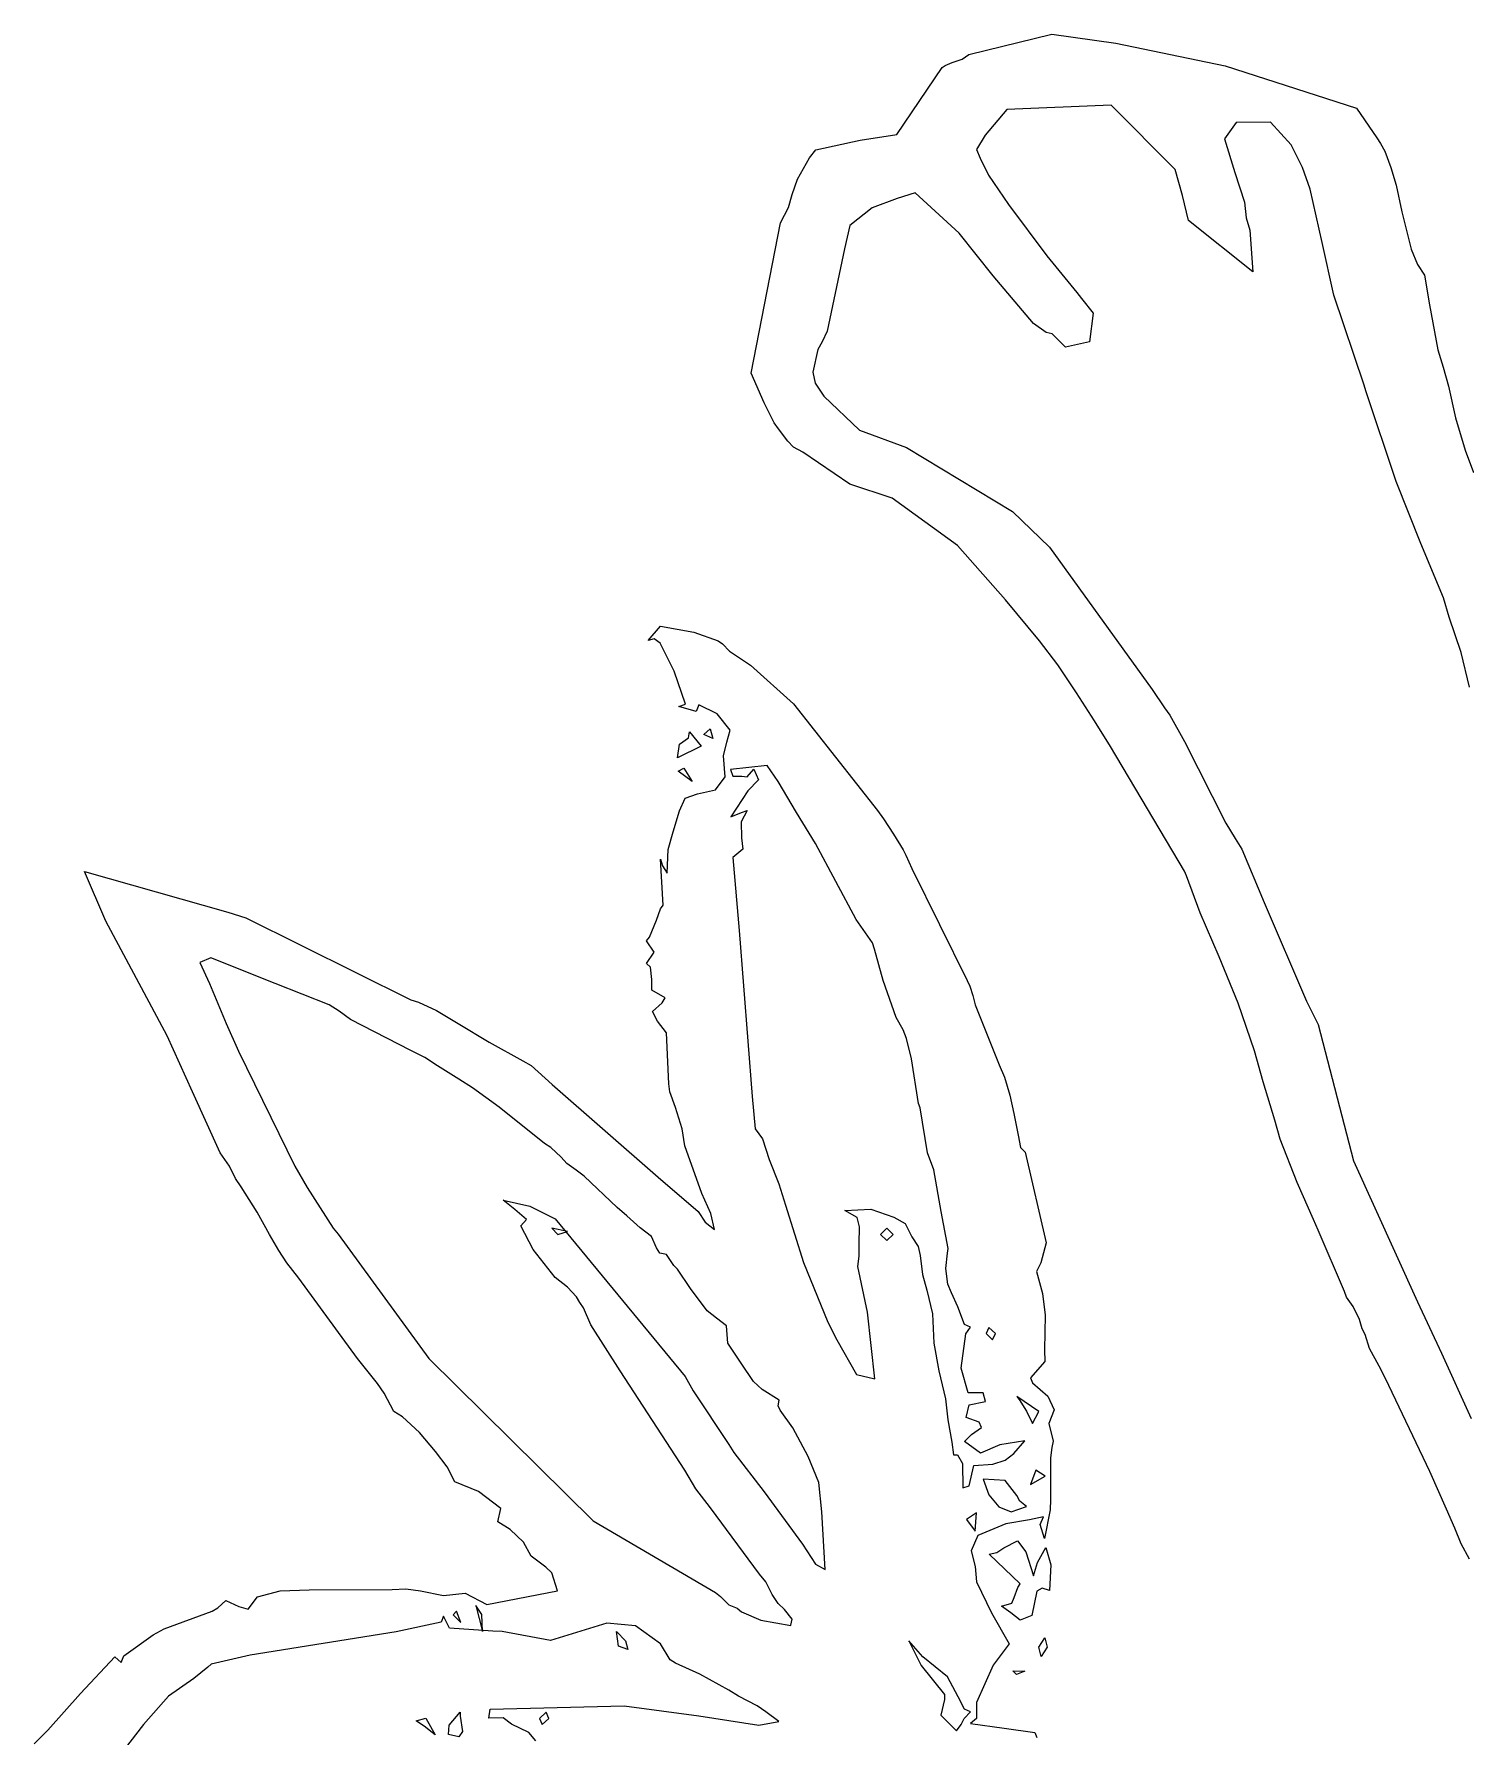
# Model space of a CAD drawing. Extents: x 0 to 208, y 1 to 205.
# Drawn here: x 195.349 to 197.737, y 182.387 to 185.225 of the extents above; entities that cross this region are included whole.
import ezdxf

# ---------------------------------------------------------------- set-up
doc = ezdxf.new("R2010")
doc.units = 0

msp = doc.modelspace()

# ---------------------------------------------------------------- linework, layer by layer
at = {"layer": 'test'}
for p, q in [((196.907863, 185.19053), (197.046163, 185.224564)), ((197.046163, 185.224564), (197.152801, 185.209239)), ((197.152801, 185.209239), (197.335052, 185.171421)), ((196.868097, 185.172242), (196.880035, 185.176927)), ((196.880035, 185.176927), (196.896687, 185.1826)), ((196.896687, 185.1826), (196.907863, 185.19053)), ((196.787785, 185.056983), (196.862961, 185.168602)), ((196.862961, 185.168602), (196.868097, 185.172242)), ((197.335052, 185.171421), (197.554005, 185.101063)), ((196.971093, 185.098909), (196.934785, 185.056158)), ((197.144767, 185.105824), (196.971093, 185.098909)), ((197.251498, 184.998879), (197.144767, 185.105824)), ((197.554005, 185.101063), (197.588029, 185.051708)), ((197.353598, 185.077192), (197.334209, 185.04976)), ((197.410499, 185.077757), (197.353598, 185.077192)), ((197.445249, 185.039987), (197.410499, 185.077757)), ((196.652525, 185.031639), (196.726439, 185.047557)), ((196.726439, 185.047557), (196.787785, 185.056983)), ((196.934785, 185.056158), (196.920589, 185.03231)), ((197.334209, 185.04976), (197.35134, 184.993578)), ((197.464045, 185.002164), (197.445249, 185.039987)), ((197.588029, 185.051708), (197.593843, 185.042)), ((197.593843, 185.042), (197.601378, 185.029159)), ((196.621819, 184.982657), (196.642196, 185.018093)), ((196.642196, 185.018093), (196.652525, 185.031639)), ((196.920589, 185.03231), (196.926572, 185.01786)), ((196.926572, 185.01786), (196.940345, 184.989421)), ((197.601378, 185.029159), (197.611454, 185.001981)), ((196.612873, 184.956975), (196.621819, 184.982657)), ((196.940345, 184.989421), (196.973749, 184.940772)), ((197.264029, 184.955439), (197.251498, 184.998879)), ((197.35134, 184.993578), (197.36706, 184.944446)), ((197.476971, 184.965969), (197.464045, 185.002164)), ((197.611454, 185.001981), (197.620118, 184.972796)), ((196.606749, 184.93561), (196.612873, 184.956975)), ((196.787979, 184.95074), (196.746695, 184.935105)), ((196.818253, 184.959771), (196.787979, 184.95074)), ((196.891393, 184.893003), (196.818253, 184.959771)), ((197.274019, 184.913622), (197.264029, 184.955439)), ((197.496783, 184.877066), (197.476971, 184.965969)), ((197.620118, 184.972796), (197.629855, 184.928106)), ((196.593908, 184.91021), (196.606749, 184.93561)), ((196.746695, 184.935105), (196.709241, 184.905347)), ((196.973749, 184.940772), (197.037864, 184.854764)), ((197.36706, 184.944446), (197.370108, 184.918538)), ((197.629855, 184.928106), (197.645292, 184.866102)), ((196.545015, 184.659351), (196.593908, 184.91021)), ((196.709241, 184.905347), (196.700126, 184.866674)), ((196.948015, 184.821801), (196.891393, 184.893003)), ((197.381255, 184.828072), (197.274019, 184.913622)), ((197.370108, 184.918538), (197.376232, 184.89788)), ((197.376232, 184.89788), (197.381255, 184.828072)), ((196.700126, 184.866674), (196.67137, 184.729652)), ((197.516397, 184.789168), (197.496783, 184.877066)), ((197.645292, 184.866102), (197.655621, 184.840335)), ((197.037864, 184.854764), (197.087885, 184.793759)), ((197.655621, 184.840335), (197.667164, 184.822837)), ((197.015754, 184.742104), (196.948015, 184.821801)), ((197.667164, 184.822837), (197.675518, 184.773107)), ((197.087885, 184.793759), (197.095646, 184.784023)), ((197.095646, 184.784023), (197.114752, 184.759441)), ((197.566819, 184.639302), (197.516397, 184.789168)), ((197.114752, 184.759441), (197.108685, 184.71185)), ((197.675518, 184.773107), (197.689347, 184.698132)), ((196.67137, 184.729652), (196.663383, 184.711562)), ((197.036695, 184.7274), (197.015754, 184.742104)), ((197.046517, 184.725143), (197.036695, 184.7274)), ((197.068897, 184.702706), (197.046517, 184.725143)), ((196.656017, 184.698636), (196.647494, 184.660824)), ((196.663383, 184.711562), (196.656017, 184.698636)), ((197.108685, 184.71185), (197.068897, 184.702706)), ((197.689347, 184.698132), (197.698491, 184.669695)), ((197.698491, 184.669695), (197.707353, 184.637988)), ((196.566464, 184.610231), (196.545015, 184.659351)), ((196.647494, 184.660824), (196.651219, 184.642903)), ((196.651219, 184.642903), (196.665782, 184.621256)), ((197.569641, 184.630017), (197.566819, 184.639302)), ((197.707353, 184.637988), (197.718839, 184.584857)), ((196.583313, 184.576466), (196.566464, 184.610231)), ((196.665782, 184.621256), (196.725212, 184.564202)), ((197.620402, 184.478927), (197.569641, 184.630017)), ((197.718839, 184.584857), (197.735377, 184.531243)), ((196.590538, 184.566503), (196.583313, 184.576466)), ((196.60606, 184.545986), (196.590538, 184.566503)), ((196.725212, 184.564202), (196.803755, 184.53576)), ((196.615232, 184.536164), (196.60606, 184.545986)), ((196.630755, 184.527924), (196.615232, 184.536164)), ((196.709472, 184.474677), (196.630755, 184.527924)), ((196.803755, 184.53576), (196.980367, 184.428767)), ((197.735377, 184.531243), (197.749093, 184.493699)), ((196.779965, 184.451337), (196.709472, 184.474677)), ((197.661521, 184.37551), (197.620402, 184.478927)), ((196.888547, 184.372123), (196.779965, 184.451337)), ((196.980367, 184.428767), (197.042413, 184.369182)), ((196.968995, 184.281817), (196.888547, 184.372123)), ((197.042413, 184.369182), (197.213521, 184.132499)), ((197.699235, 184.285165), (197.661521, 184.37551)), ((197.025374, 184.213379), (196.968995, 184.281817)), ((197.708548, 184.252684), (197.699235, 184.285165)), ((197.728304, 184.194064), (197.708548, 184.252684)), ((196.3728, 184.213867), (196.393741, 184.237715)), ((196.382988, 184.216802), (196.3728, 184.213867)), ((196.393177, 184.209521), (196.382988, 184.216802)), ((196.393741, 184.237715), (196.449034, 184.227865)), ((196.449034, 184.227865), (196.489984, 184.2135)), ((196.489984, 184.2135), (196.496729, 184.208195)), ((197.05595, 184.173351), (197.025374, 184.213379)), ((196.416601, 184.162971), (196.393177, 184.209521)), ((196.496729, 184.208195), (196.50847, 184.196115)), ((196.50847, 184.196115), (196.543426, 184.17286)), ((197.742669, 184.135977), (197.728304, 184.194064)), ((196.435397, 184.107797), (196.416601, 184.162971)), ((196.543426, 184.17286), (196.615424, 184.108226)), ((197.086927, 184.126813), (197.05595, 184.173351)), ((197.117404, 184.080277), (197.086927, 184.126813)), ((197.213521, 184.132499), (197.233672, 184.101426)), ((196.424362, 184.103676), (196.435397, 184.107797)), ((196.452804, 184.095323), (196.424362, 184.103676)), ((196.457659, 184.106583), (196.452804, 184.095323)), ((196.487896, 184.091682), (196.457659, 184.106583)), ((196.615424, 184.108226), (196.755265, 183.930356)), ((197.233672, 184.101426), (197.243014, 184.089488)), ((196.509458, 184.064222), (196.487896, 184.091682)), ((197.14382, 184.037292), (197.117404, 184.080277)), ((197.243014, 184.089488), (197.267398, 184.045538)), ((196.422087, 184.01829), (196.425305, 184.041065)), ((196.425305, 184.041065), (196.440206, 184.051423)), ((196.440206, 184.051423), (196.442182, 184.061667)), ((196.442182, 184.061667), (196.461457, 184.038045)), ((196.466038, 184.05718), (196.476537, 184.066804)), ((196.481109, 184.050689), (196.466038, 184.05718)), ((196.466038, 184.05718), (196.466038, 184.05718)), ((196.476537, 184.066804), (196.481109, 184.050689)), ((196.498592, 184.021493), (196.503983, 184.044495)), ((196.503983, 184.044495), (196.509458, 184.064222)), ((197.267398, 184.045538), (197.33609, 183.909451)), ((196.42211, 184.018318), (196.422087, 184.01829)), ((196.461457, 184.038045), (196.42211, 184.018318)), ((196.501414, 183.986766), (196.498592, 184.021493)), ((197.267174, 183.829658), (197.14382, 184.037292)), ((196.423216, 183.99622), (196.432304, 184.001018)), ((196.423245, 183.99622), (196.423216, 183.99622)), ((196.4465, 183.979005), (196.423245, 183.99622)), ((196.432304, 184.001018), (196.4465, 183.979005)), ((196.485553, 183.965176), (196.501414, 183.986766)), ((196.571484, 184.005619), (196.510205, 183.998733)), ((196.510205, 183.998733), (196.514043, 183.987783)), ((196.514043, 183.987783), (196.529114, 183.987783)), ((196.529114, 183.987783), (196.538202, 183.986654)), ((196.538202, 183.986654), (196.549462, 183.99958)), ((196.549462, 183.99958), (196.557082, 183.981489)), ((196.589603, 183.978865), (196.571484, 184.005619)), ((196.434677, 183.950952), (196.455364, 183.958375)), ((196.455364, 183.958375), (196.485553, 183.965176)), ((196.539359, 183.963399), (196.510863, 183.920244)), ((196.557082, 183.981489), (196.539359, 183.963399)), ((196.62021, 183.927156), (196.589603, 183.978865)), ((196.414837, 183.894787), (196.425533, 183.930209)), ((196.425533, 183.930209), (196.434677, 183.950952)), ((196.510863, 183.920244), (196.528445, 183.927498)), ((196.538238, 183.930404), (196.528022, 183.911693)), ((196.528445, 183.927498), (196.538238, 183.930404)), ((196.652042, 183.87545), (196.62021, 183.927156)), ((196.755265, 183.930356), (196.765396, 183.916922)), ((196.528022, 183.911693), (196.528586, 183.88508)), ((196.765396, 183.916922), (196.782019, 183.891071)), ((197.33609, 183.909451), (197.351838, 183.884051)), ((196.406088, 183.865487), (196.414837, 183.894787)), ((196.528586, 183.88508), (196.531126, 183.866255)), ((196.719826, 183.748769), (196.652042, 183.87545)), ((196.782019, 183.891071), (196.798332, 183.865219)), ((197.351838, 183.884051), (197.363014, 183.866384)), ((196.398271, 183.772692), (196.393445, 183.849747)), ((196.393445, 183.849747), (196.396803, 183.838515)), ((196.404677, 183.825899), (196.406088, 183.865487)), ((196.531126, 183.866255), (196.514221, 183.852257)), ((196.514221, 183.852257), (196.524776, 183.730746)), ((196.798332, 183.865219), (196.802509, 183.856047)), ((196.802509, 183.856047), (196.812499, 183.833892)), ((197.363014, 183.866384), (197.399878, 183.777371)), ((195.468688, 183.746338), (195.433339, 183.828773)), ((195.433339, 183.828773), (195.672206, 183.761082)), ((196.396803, 183.838515), (196.404677, 183.825899)), ((196.812499, 183.833892), (196.904786, 183.647394)), ((197.270335, 183.821897), (197.267174, 183.829658)), ((197.29359, 183.759986), (197.270335, 183.821897)), ((195.672206, 183.761082), (195.701947, 183.751514)), ((196.386925, 183.747857), (196.393501, 183.766935)), ((196.393501, 183.766935), (196.398271, 183.772692)), ((197.324764, 183.686941), (197.29359, 183.759986)), ((197.399878, 183.777371), (197.470595, 183.612799)), ((195.571262, 183.555023), (195.468688, 183.746338)), ((195.701947, 183.751514), (195.977415, 183.614794)), ((196.375495, 183.719634), (196.386925, 183.747857)), ((196.524776, 183.730746), (196.546677, 183.454115)), ((196.746947, 183.709989), (196.719826, 183.748769)), ((196.370133, 183.713595), (196.375495, 183.719634)), ((196.383059, 183.694601), (196.370133, 183.713595)), ((196.750164, 183.699265), (196.746947, 183.709989)), ((195.643731, 183.685258), (195.625584, 183.677497)), ((195.625584, 183.677497), (195.641699, 183.642172)), ((195.751184, 183.642177), (195.643731, 183.685258)), ((196.370133, 183.675608), (196.383059, 183.694601)), ((196.376906, 183.669568), (196.370133, 183.675608)), ((196.765066, 183.64724), (196.750164, 183.699265)), ((197.35674, 183.609355), (197.324764, 183.686941)), ((196.378882, 183.649107), (196.376906, 183.669568)), ((196.378882, 183.631017), (196.378882, 183.649107)), ((196.786599, 183.585574), (196.765066, 183.64724)), ((196.904786, 183.647394), (196.909442, 183.637714)), ((195.641699, 183.642172), (195.669272, 183.575765)), ((195.840979, 183.606787), (195.751184, 183.642177)), ((195.977415, 183.614794), (195.990341, 183.611351)), ((196.401573, 183.618204), (196.378882, 183.631017)), ((196.396097, 183.61033), (196.401573, 183.618204)), ((196.909442, 183.637714), (196.914127, 183.622192)), ((196.914127, 183.622192), (196.91822, 183.60667)), ((195.857799, 183.595893), (195.840979, 183.606787)), ((195.876764, 183.582092), (195.857799, 183.595893)), ((195.990341, 183.611351), (196.020378, 183.597099)), ((196.020378, 183.597099), (196.056053, 183.575707)), ((196.380011, 183.595457), (196.396097, 183.61033)), ((196.388844, 183.579596), (196.380011, 183.595457)), ((196.91822, 183.60667), (196.958512, 183.506569)), ((197.384031, 183.529862), (197.35674, 183.609355)), ((197.470595, 183.612799), (197.490294, 183.574019)), ((195.669272, 183.575765), (195.689733, 183.529229)), ((195.977407, 183.530626), (195.876764, 183.582092)), ((196.056053, 183.575707), (196.10766, 183.544682)), ((196.403435, 183.559869), (196.388844, 183.579596)), ((196.407273, 183.474863), (196.403435, 183.559869)), ((196.798057, 183.565198), (196.786599, 183.585574)), ((196.804012, 183.550861), (196.798057, 183.565198)), ((197.490294, 183.574019), (197.548917, 183.346511)), ((195.613442, 183.461944), (195.571262, 183.555023)), ((196.000663, 183.519027), (195.977407, 183.530626)), ((196.10766, 183.544682), (196.164195, 183.513657)), ((196.812197, 183.516997), (196.804012, 183.550861)), ((197.398594, 183.478303), (197.384031, 183.529862)), ((195.689733, 183.529229), (195.783696, 183.337916)), ((196.021745, 183.505311), (196.000663, 183.519027)), ((196.057423, 183.482677), (196.021745, 183.505311)), ((196.164195, 183.513657), (196.178221, 183.505727)), ((196.178221, 183.505727), (196.212695, 183.474061)), ((196.823542, 183.442079), (196.812197, 183.516997)), ((196.958512, 183.506569), (196.967318, 183.486221)), ((196.080283, 183.468565), (196.057423, 183.482677)), ((196.212695, 183.474061), (196.389911, 183.319364)), ((196.409249, 183.461937), (196.407273, 183.474863)), ((196.967318, 183.486221), (196.97601, 183.456297)), ((197.417841, 183.414275), (197.398594, 183.478303)), ((195.659422, 183.359799), (195.613442, 183.461944)), ((196.124747, 183.436079), (196.080283, 183.468565)), ((196.41876, 183.435804), (196.409249, 183.461937)), ((196.546677, 183.454115), (196.551672, 183.399824)), ((196.97601, 183.456297), (196.98284, 183.425628)), ((196.200233, 183.375466), (196.124747, 183.436079)), ((196.429936, 183.400029), (196.41876, 183.435804)), ((196.826393, 183.434938), (196.823542, 183.442079)), ((196.838923, 183.360183), (196.826393, 183.434938)), ((196.98284, 183.425628), (196.990121, 183.389565)), ((196.433915, 183.371892), (196.429936, 183.400029)), ((196.551672, 183.399824), (196.563892, 183.38323)), ((196.990121, 183.389565), (196.994072, 183.368822)), ((197.426844, 183.383061), (197.417841, 183.414275)), ((195.674803, 183.337955), (195.659422, 183.359799)), ((196.210929, 183.368918), (196.200233, 183.375466)), ((196.228173, 183.352804), (196.210929, 183.368918)), ((196.462637, 183.292139), (196.433915, 183.371892)), ((196.563892, 183.38323), (196.574927, 183.34905)), ((196.849422, 183.331611), (196.838923, 183.360183)), ((196.994072, 183.368822), (197.001551, 183.361061)), ((197.001551, 183.361061), (197.036456, 183.210264)), ((197.454925, 183.310832), (197.426844, 183.383061)), ((195.685189, 183.317099), (195.674803, 183.337955)), ((195.783696, 183.337916), (195.804383, 183.30252)), ((196.23743, 183.34239), (196.228173, 183.352804)), ((196.253178, 183.331185), (196.23743, 183.34239)), ((196.266414, 183.320997), (196.253178, 183.331185)), ((196.574927, 183.34905), (196.590957, 183.308283)), ((196.861699, 183.262574), (196.849422, 183.331611)), ((197.548917, 183.346511), (197.655761, 183.111705)), ((195.694615, 183.303495), (195.685189, 183.317099)), ((195.7212, 183.261046), (195.694615, 183.303495)), ((195.804383, 183.30252), (195.847989, 183.234502)), ((196.321227, 183.268874), (196.266414, 183.320997)), ((196.389911, 183.319364), (196.456371, 183.262488)), ((196.590957, 183.308283), (196.602218, 183.272649)), ((197.482131, 183.249175), (197.454925, 183.310832)), ((196.150471, 183.265515), (196.131224, 183.281037)), ((196.131224, 183.281037), (196.175863, 183.271047)), ((196.477566, 183.258876), (196.462637, 183.292139)), ((195.741803, 183.224126), (195.7212, 183.261046)), ((196.17017, 183.248864), (196.150471, 183.265515)), ((196.160942, 183.238196), (196.17017, 183.248864)), ((196.175863, 183.271047), (196.218134, 183.250303)), ((196.218134, 183.250303), (196.434864, 182.98719)), ((196.337709, 183.255158), (196.321227, 183.268874)), ((196.359412, 183.235204), (196.337709, 183.255158)), ((196.456371, 183.262488), (196.467886, 183.244793)), ((196.483719, 183.232206), (196.477566, 183.258876)), ((196.602218, 183.272649), (196.631998, 183.177481)), ((196.701083, 183.264053), (196.744461, 183.26631)), ((196.72146, 183.252199), (196.701083, 183.264053)), ((196.72558, 183.236592), (196.72146, 183.252199)), ((196.744461, 183.26631), (196.78253, 183.252792)), ((196.78253, 183.252792), (196.801523, 183.242152)), ((196.873242, 183.200818), (196.861699, 183.262574)), ((197.490231, 183.231198), (197.482131, 183.249175)), ((195.757014, 183.197061), (195.741803, 183.224126)), ((195.847989, 183.234502), (195.855892, 183.224454)), ((195.855892, 183.224454), (196.007236, 183.017323)), ((196.181516, 183.199007), (196.160942, 183.238196)), ((196.238403, 183.228756), (196.212664, 183.23471)), ((196.212664, 183.23471), (196.222288, 183.224212)), ((196.222288, 183.224212), (196.238403, 183.228784)), ((196.238403, 183.228784), (196.238403, 183.228756)), ((196.378377, 183.220501), (196.359412, 183.235204)), ((196.386816, 183.201676), (196.378377, 183.220501)), ((196.467886, 183.244793), (196.483719, 183.232206)), ((196.725016, 183.208252), (196.72558, 183.236592)), ((196.770995, 183.234513), (196.760638, 183.224184)), ((196.760638, 183.224184), (196.770995, 183.213854)), ((196.781325, 183.224184), (196.770995, 183.234513)), ((196.770995, 183.213854), (196.781325, 183.224184)), ((196.781325, 183.224184), (196.781325, 183.224184)), ((196.801523, 183.242152), (196.81236, 183.220308)), ((196.81236, 183.220308), (196.823141, 183.204165)), ((197.534198, 183.128867), (197.490231, 183.231198)), ((195.770364, 183.176544), (195.757014, 183.197061)), ((196.217713, 183.152279), (196.181516, 183.199007)), ((196.392573, 183.193097), (196.386816, 183.201676)), ((196.403806, 183.190557), (196.392573, 183.193097)), ((196.416026, 183.172467), (196.403806, 183.190557)), ((196.724733, 183.187932), (196.725016, 183.208252)), ((196.823141, 183.204165), (196.826274, 183.18884)), ((196.869262, 183.167036), (196.872113, 183.193057)), ((196.872113, 183.193057), (196.873242, 183.200818)), ((197.036456, 183.210264), (197.027538, 183.176981)), ((195.790345, 183.1512), (195.770364, 183.176544)), ((196.421839, 183.166201), (196.416026, 183.172467)), ((196.443373, 183.13418), (196.421839, 183.166201)), ((196.631998, 183.177481), (196.672494, 183.077933)), ((196.722758, 183.170744), (196.724733, 183.187932)), ((196.738591, 183.094765), (196.722758, 183.170744)), ((196.826274, 183.18884), (196.830394, 183.157102)), ((196.872903, 183.141185), (196.869262, 183.167036)), ((197.027538, 183.176981), (197.020483, 183.162306)), ((197.020483, 183.162306), (197.030643, 183.125784)), ((195.888665, 183.017204), (195.790345, 183.1512)), ((196.238541, 183.136221), (196.217713, 183.152279)), ((196.253443, 183.120021), (196.238541, 183.136221)), ((196.471172, 183.096487), (196.443373, 183.13418)), ((196.830394, 183.157102), (196.837732, 183.130996)), ((196.878688, 183.126763), (196.872903, 183.141185)), ((196.259087, 183.110426), (196.253443, 183.120021)), ((196.265211, 183.101649), (196.259087, 183.110426)), ((196.837732, 183.130996), (196.847243, 183.091925)), ((196.889074, 183.103508), (196.878688, 183.126763)), ((197.030643, 183.125784), (197.034678, 183.089589)), ((197.537444, 183.11961), (197.534198, 183.128867)), ((197.548253, 183.104003), (197.537444, 183.11961)), ((197.558865, 183.082244), (197.548253, 183.104003)), ((197.655761, 183.111705), (197.695944, 183.025929)), ((196.277601, 183.073209), (196.265211, 183.101649)), ((196.486694, 183.084549), (196.471172, 183.096487)), ((196.503486, 183.071623), (196.486694, 183.084549)), ((196.672494, 183.077933), (196.687847, 183.048681)), ((196.751178, 182.983595), (196.738591, 183.094765)), ((196.847243, 183.091925), (196.849501, 183.042805)), ((196.900278, 183.073979), (196.889074, 183.103508)), ((197.034678, 183.089589), (197.03355, 183.031524)), ((197.563578, 183.066806), (197.558865, 183.082244)), ((196.326592, 182.996671), (196.277601, 183.073209)), ((196.506026, 183.043085), (196.503486, 183.071623)), ((196.687847, 183.048681), (196.720272, 182.990537)), ((196.895085, 183.001389), (196.902847, 183.058457)), ((196.910608, 183.069407), (196.900278, 183.073979)), ((196.902847, 183.058457), (196.910608, 183.069407)), ((196.941005, 183.069052), (196.936433, 183.058723)), ((196.936433, 183.058723), (196.947384, 183.048393)), ((196.951956, 183.058723), (196.941005, 183.069052)), ((196.947384, 183.048393), (196.951956, 183.058723)), ((196.951956, 183.058723), (196.951956, 183.058723)), ((197.568319, 183.057295), (197.563578, 183.066806)), ((197.575459, 183.033786), (197.568319, 183.057295)), ((196.528011, 183.009763), (196.506026, 183.043085)), ((196.849501, 183.042805), (196.857685, 182.996557)), ((197.03355, 183.031524), (197.034114, 183.01222)), ((197.591885, 183.00461), (197.575459, 183.033786)), ((197.695944, 183.025929), (197.7452, 182.917347)), ((195.921536, 182.975929), (195.888665, 183.017204)), ((196.007236, 183.017323), (196.281327, 182.746799)), ((196.434291, 182.83121), (196.326592, 182.996671)), ((196.548698, 182.978839), (196.528011, 183.009763)), ((196.720272, 182.990537), (196.751178, 182.983595)), ((196.857685, 182.996557), (196.86872, 182.950021)), ((196.906657, 182.960139), (196.895085, 183.001389)), ((197.034114, 183.01222), (197.010577, 182.985127)), ((197.602299, 182.984177), (197.591885, 183.00461)), ((195.932684, 182.959673), (195.921536, 182.975929)), ((196.434864, 182.98719), (196.44779, 182.963512)), ((196.44779, 182.963512), (196.507248, 182.873847)), ((196.56295, 182.965631), (196.548698, 182.978839)), ((196.59139, 182.948134), (196.56295, 182.965631)), ((197.010577, 182.985127), (197.013794, 182.976914)), ((197.013794, 182.976914), (197.039645, 182.954675)), ((197.6765, 182.828958), (197.602299, 182.984177)), ((195.94894, 182.928976), (195.932684, 182.959673)), ((196.589979, 182.938566), (196.59139, 182.948134)), ((196.593337, 182.931087), (196.589979, 182.938566)), ((196.86872, 182.950021), (196.872756, 182.915057)), ((196.903298, 182.919104), (196.908463, 182.940356)), ((196.931661, 182.959857), (196.906657, 182.960139)), ((196.908463, 182.940356), (196.935613, 182.945859)), ((196.935613, 182.945859), (196.931661, 182.959857)), ((197.024346, 182.928802), (196.987473, 182.954202)), ((196.987473, 182.954202), (196.991735, 182.94915)), ((196.991735, 182.94915), (197.003673, 182.929451)), ((197.039645, 182.954675), (197.049975, 182.931674)), ((195.963276, 182.920029), (195.94894, 182.928976)), ((195.991657, 182.893839), (195.963276, 182.920029)), ((196.614306, 182.90155), (196.593337, 182.931087)), ((196.872756, 182.915057), (196.879134, 182.877911)), ((196.92486, 182.911146), (196.903298, 182.919104)), ((196.928726, 182.902312), (196.92486, 182.911146)), ((197.003673, 182.929451), (197.014002, 182.908764)), ((197.014002, 182.908764), (197.02436, 182.928802)), ((197.02436, 182.928802), (197.024346, 182.928802)), ((197.049975, 182.931674), (197.041169, 182.909096)), ((197.041169, 182.909096), (197.048084, 182.879398)), ((196.018468, 182.862154), (195.991657, 182.893839)), ((196.640017, 182.854216), (196.614306, 182.90155)), ((196.879134, 182.877911), (196.881956, 182.856914)), ((196.90025, 182.878831), (196.911878, 182.890543)), ((196.927372, 182.85933), (196.90025, 182.878831)), ((196.911878, 182.890543), (196.928726, 182.902312)), ((197.001068, 182.87996), (196.959539, 182.873384)), ((196.982809, 182.85916), (197.001068, 182.87996)), ((197.048084, 182.879398), (197.046108, 182.869238)), ((196.037659, 182.836641), (196.018468, 182.862154)), ((196.507248, 182.873847), (196.515715, 182.860498)), ((196.515715, 182.860498), (196.566281, 182.795006)), ((196.657317, 182.810734), (196.640017, 182.854216)), ((196.881956, 182.856914), (196.888843, 182.856914)), ((196.888843, 182.856914), (196.897309, 182.842069)), ((196.959539, 182.873384), (196.927372, 182.85933)), ((196.968472, 182.847646), (196.982809, 182.85916)), ((197.046108, 182.869238), (197.043568, 182.85174)), ((197.043568, 182.85174), (197.043851, 182.782585)), ((196.050782, 182.812003), (196.037659, 182.836641)), ((196.452551, 182.800185), (196.434291, 182.83121)), ((196.897309, 182.842069), (196.897874, 182.801671)), ((196.908118, 182.805256), (196.915823, 182.83875)), ((196.915823, 182.83875), (196.915987, 182.838869)), ((196.915987, 182.838869), (196.947587, 182.841126)), ((196.947587, 182.841126), (196.968472, 182.847646)), ((197.019153, 182.83122), (197.010263, 182.807372)), ((197.010263, 182.807372), (197.034675, 182.821484)), ((197.034675, 182.821484), (197.019153, 182.83122)), ((197.034675, 182.821484), (197.034675, 182.821484)), ((197.704073, 182.766099), (197.6765, 182.828958)), ((196.090285, 182.795775), (196.050782, 182.812003)), ((196.127307, 182.767423), (196.090285, 182.795775)), ((196.476709, 182.768545), (196.452551, 182.800185)), ((196.566281, 182.795006), (196.630195, 182.708107)), ((196.662453, 182.761543), (196.657317, 182.810734)), ((196.897874, 182.801671), (196.908118, 182.805256)), ((196.968345, 182.814188), (196.931571, 182.816164)), ((196.931571, 182.816164), (196.941251, 182.790171)), ((196.987451, 182.788732), (196.968345, 182.814188)), ((196.122142, 182.745043), (196.127307, 182.767423)), ((196.558779, 182.65799), (196.476709, 182.768545)), ((196.941251, 182.790171), (196.95762, 182.770049)), ((196.95762, 182.770049), (196.978025, 182.761526)), ((196.978025, 182.761526), (197.003679, 182.770585)), ((196.9927, 182.779531), (196.987451, 182.788732)), ((197.003651, 182.770472), (196.9927, 182.779531)), ((197.003679, 182.770585), (197.003651, 182.770472)), ((197.043004, 182.765002), (197.033945, 182.71731)), ((197.043851, 182.782585), (197.043004, 182.765002)), ((197.717733, 182.734558), (197.704073, 182.766099)), ((196.142998, 182.732512), (196.122142, 182.745043)), ((196.281327, 182.746799), (196.485255, 182.627148)), ((196.668154, 182.665748), (196.662453, 182.761543)), ((196.920342, 182.759917), (196.903888, 182.749249)), ((196.903888, 182.749249), (196.917971, 182.729663)), ((196.917971, 182.729663), (196.920229, 182.759925)), ((196.920229, 182.759925), (196.920342, 182.759917)), ((196.96911, 182.741806), (196.922506, 182.722277)), ((197.009053, 182.748664), (196.96911, 182.741806)), ((197.032195, 182.753575), (197.009053, 182.748664)), ((197.02672, 182.740875), (197.032195, 182.753575)), ((197.033945, 182.71731), (197.02672, 182.740875)), ((196.165096, 182.710979), (196.142998, 182.732512)), ((196.177853, 182.687837), (196.165096, 182.710979)), ((196.630195, 182.708107), (196.652011, 182.674497)), ((196.922506, 182.722277), (196.911697, 182.696651)), ((196.965769, 182.701883), (196.988798, 182.713708)), ((196.988798, 182.713708), (197.002966, 182.695392)), ((197.728796, 182.708283), (197.717733, 182.734558)), ((197.742597, 182.682939), (197.728796, 182.708283)), ((196.202293, 182.669633), (196.177853, 182.687837)), ((196.911697, 182.696651), (196.918245, 182.670799)), ((196.941639, 182.691102), (196.954565, 182.694122)), ((196.993345, 182.642063), (196.941639, 182.691102)), ((196.954565, 182.694122), (196.965769, 182.701883)), ((197.002966, 182.695392), (197.01527, 182.655347)), ((197.022411, 182.67753), (197.03624, 182.702309)), ((197.03624, 182.702309), (197.044283, 182.673474)), ((196.212622, 182.660292), (196.202293, 182.669633)), ((196.221879, 182.630373), (196.212622, 182.660292)), ((196.569306, 182.645064), (196.558779, 182.65799)), ((196.652011, 182.674497), (196.668154, 182.665748)), ((196.918245, 182.670799), (196.92022, 182.644948)), ((197.01527, 182.655347), (197.022411, 182.67753)), ((197.044283, 182.673474), (197.042025, 182.630588)), ((195.721407, 182.620298), (195.759473, 182.630091)), ((195.759473, 182.630091), (195.807984, 182.631785)), ((195.807984, 182.631785), (195.946388, 182.632349)), ((195.946388, 182.632349), (195.968881, 182.633478)), ((195.968881, 182.633478), (195.993208, 182.630232)), ((195.993208, 182.630232), (196.031644, 182.622217)), ((196.031644, 182.622217), (196.067839, 182.626253)), ((196.067839, 182.626253), (196.104034, 182.607175)), ((196.104034, 182.607175), (196.221879, 182.630373)), ((196.485255, 182.627148), (196.493665, 182.620516)), ((196.579635, 182.623785), (196.569306, 182.645064)), ((196.589964, 182.608883), (196.579635, 182.623785)), ((196.92022, 182.644948), (196.945677, 182.593239)), ((196.983185, 182.618921), (196.989478, 182.635487)), ((196.989478, 182.635487), (196.993345, 182.642063)), ((197.021225, 182.629487), (197.012561, 182.588898)), ((197.029692, 182.634652), (197.021225, 182.629487)), ((197.042025, 182.630588), (197.029692, 182.634652)), ((195.566278, 182.566947), (195.645828, 182.596196)), ((195.645828, 182.596196), (195.655254, 182.601813)), ((195.655254, 182.601813), (195.669054, 182.61392)), ((195.669054, 182.61392), (195.690362, 182.603901)), ((195.690362, 182.603901), (195.705884, 182.599837)), ((195.705884, 182.599837), (195.721407, 182.620298)), ((196.053537, 182.596127), (196.047751, 182.590341)), ((196.060592, 182.577585), (196.053537, 182.596127)), ((196.053537, 182.596127), (196.053537, 182.596127)), ((196.095642, 182.590765), (196.085764, 182.605948)), ((196.085764, 182.605948), (196.097025, 182.562339)), ((196.493665, 182.620516), (196.50724, 182.606631)), ((196.50724, 182.606631), (196.521464, 182.601353)), ((196.521464, 182.601353), (196.528547, 182.595201)), ((196.528547, 182.595201), (196.561009, 182.581033)), ((196.600294, 182.599147), (196.589964, 182.608883)), ((196.61322, 182.582863), (196.600294, 182.599147)), ((196.945677, 182.593239), (196.975017, 182.541533)), ((196.962272, 182.604753), (196.979262, 182.609692)), ((196.977794, 182.593295), (196.962272, 182.604753)), ((196.993316, 182.581131), (196.977794, 182.593295)), ((196.979262, 182.609692), (196.983185, 182.618921)), ((195.547905, 182.556589), (195.566278, 182.566947)), ((196.027823, 182.57781), (195.952727, 182.561695)), ((196.031662, 182.588111), (196.027823, 182.57781)), ((196.041878, 182.568102), (196.031662, 182.588111)), ((196.114262, 182.562909), (196.041878, 182.568102)), ((196.047751, 182.590341), (196.060592, 182.577585)), ((196.097025, 182.562339), (196.095613, 182.590779)), ((196.095613, 182.590779), (196.095642, 182.590765)), ((196.303924, 182.576043), (196.210235, 182.5475)), ((196.352065, 182.571556), (196.303924, 182.576043)), ((196.39349, 182.541816), (196.352065, 182.571556)), ((196.561009, 182.581033), (196.610776, 182.572623)), ((196.61068, 182.572674), (196.61322, 182.582863)), ((196.610776, 182.572623), (196.61068, 182.572674)), ((197.012561, 182.588898), (196.993201, 182.581137)), ((196.993201, 182.581137), (196.993316, 182.581131)), ((195.498637, 182.521526), (195.547905, 182.556589)), ((195.952727, 182.561695), (195.709251, 182.523113)), ((196.129785, 182.562344), (196.114262, 182.562909)), ((196.210235, 182.5475), (196.129785, 182.562344)), ((196.323714, 182.538161), (196.320045, 182.562348)), ((196.320045, 182.562348), (196.335229, 182.546826)), ((196.338898, 182.532122), (196.323714, 182.538161)), ((196.323714, 182.538161), (196.323714, 182.538161)), ((196.335229, 182.546826), (196.338898, 182.532122)), ((196.409774, 182.515287), (196.39349, 182.541816)), ((196.83116, 182.520327), (196.807736, 182.546828)), ((196.807736, 182.546828), (196.828338, 182.505539)), ((196.975017, 182.541533), (196.948121, 182.506027)), ((197.024341, 182.536407), (197.03436, 182.55193)), ((197.028405, 182.520885), (197.024341, 182.536407)), ((197.024341, 182.536407), (197.024341, 182.536407)), ((197.038424, 182.536407), (197.028405, 182.520885)), ((197.03436, 182.55193), (197.038424, 182.536407)), ((195.42673, 182.459271), (195.483539, 182.520341)), ((195.483539, 182.520341), (195.494489, 182.510491)), ((195.494489, 182.510491), (195.498637, 182.521526)), ((195.644619, 182.508014), (195.63858, 182.50268)), ((195.709251, 182.523113), (195.644619, 182.508014)), ((196.418523, 182.509727), (196.409774, 182.515287)), ((196.459123, 182.491128), (196.418523, 182.509727)), ((196.872266, 182.487042), (196.83116, 182.520327)), ((195.615325, 182.483968), (195.573226, 182.454832)), ((195.63858, 182.50268), (195.615325, 182.483968)), ((196.507254, 182.46443), (196.459123, 182.491128)), ((196.828338, 182.505539), (196.866859, 182.457146)), ((196.889933, 182.453475), (196.872266, 182.487042)), ((196.948121, 182.506027), (196.920576, 182.44398)), ((196.981006, 182.496879), (196.981034, 182.496936)), ((196.987271, 182.490642), (196.981006, 182.496879)), ((196.981034, 182.496936), (197.000846, 182.496089)), ((197.000846, 182.496089), (196.987271, 182.490642)), ((195.372154, 182.398009), (195.42673, 182.459271)), ((195.573226, 182.454832), (195.531674, 182.40719)), ((196.52351, 182.454581), (196.507254, 182.46443)), ((196.554534, 182.438325), (196.52351, 182.454581)), ((196.866859, 182.457146), (196.866859, 182.449301)), ((196.900262, 182.43307), (196.889933, 182.453475)), ((196.041289, 182.40598), (196.059549, 182.427908)), ((196.059549, 182.427908), (196.059549, 182.421389)), ((196.10719, 182.417666), (196.10973, 182.43285)), ((196.10973, 182.43285), (196.333176, 182.438296)), ((196.202799, 182.427877), (196.191848, 182.417548)), ((196.207371, 182.417548), (196.202799, 182.427877)), ((196.333176, 182.438296), (196.457272, 182.422012)), ((196.569294, 182.428673), (196.554534, 182.438325)), ((196.590772, 182.412219), (196.569294, 182.428673)), ((196.866859, 182.449301), (196.860763, 182.422715)), ((196.899642, 182.417548), (196.910592, 182.428498)), ((196.910592, 182.428498), (196.900262, 182.43307)), ((196.920576, 182.44398), (196.920584, 182.417423)), ((195.349096, 182.374951), (195.372154, 182.398009)), ((195.531674, 182.40719), (195.485892, 182.348753)), ((195.986106, 182.413289), (196.002362, 182.418059)), ((196.001628, 182.402706), (195.986106, 182.413289)), ((196.010885, 182.395763), (196.001628, 182.402706)), ((196.002362, 182.418059), (196.017884, 182.390091)), ((196.017884, 182.390091), (196.010885, 182.395763)), ((196.010885, 182.395763), (196.010885, 182.395763)), ((196.04016, 182.390627), (196.041289, 182.40598)), ((196.063331, 182.395538), (196.057319, 182.386732)), ((196.059549, 182.421389), (196.063331, 182.395538)), ((196.131264, 182.418513), (196.10719, 182.417666)), ((196.145121, 182.407647), (196.131264, 182.418513)), ((196.174187, 182.39427), (196.145121, 182.407647)), ((196.191848, 182.417548), (196.19642, 182.407218)), ((196.19642, 182.407218), (196.207371, 182.417548)), ((196.207371, 182.417548), (196.207371, 182.417548)), ((196.457272, 182.422012), (196.557757, 182.405982)), ((196.557757, 182.405982), (196.590772, 182.412219)), ((196.860763, 182.422715), (196.887009, 182.396864)), ((196.887009, 182.396864), (196.895081, 182.407221)), ((196.89507, 182.407218), (196.899642, 182.417548)), ((196.895081, 182.407221), (196.89507, 182.407218)), ((196.920584, 182.417423), (196.910509, 182.408759)), ((196.910509, 182.408759), (196.9664, 182.400998)), ((196.9664, 182.400998), (197.017497, 182.39414)), ((196.057319, 182.386704), (196.04016, 182.390627)), ((196.057319, 182.386732), (196.057319, 182.386704)), ((196.185673, 182.380187), (196.174187, 182.39427)), ((197.017497, 182.39414), (197.021053, 182.385617))]:
    msp.add_line(p, q, dxfattribs=at)

doc.saveas('drawing.dxf')
